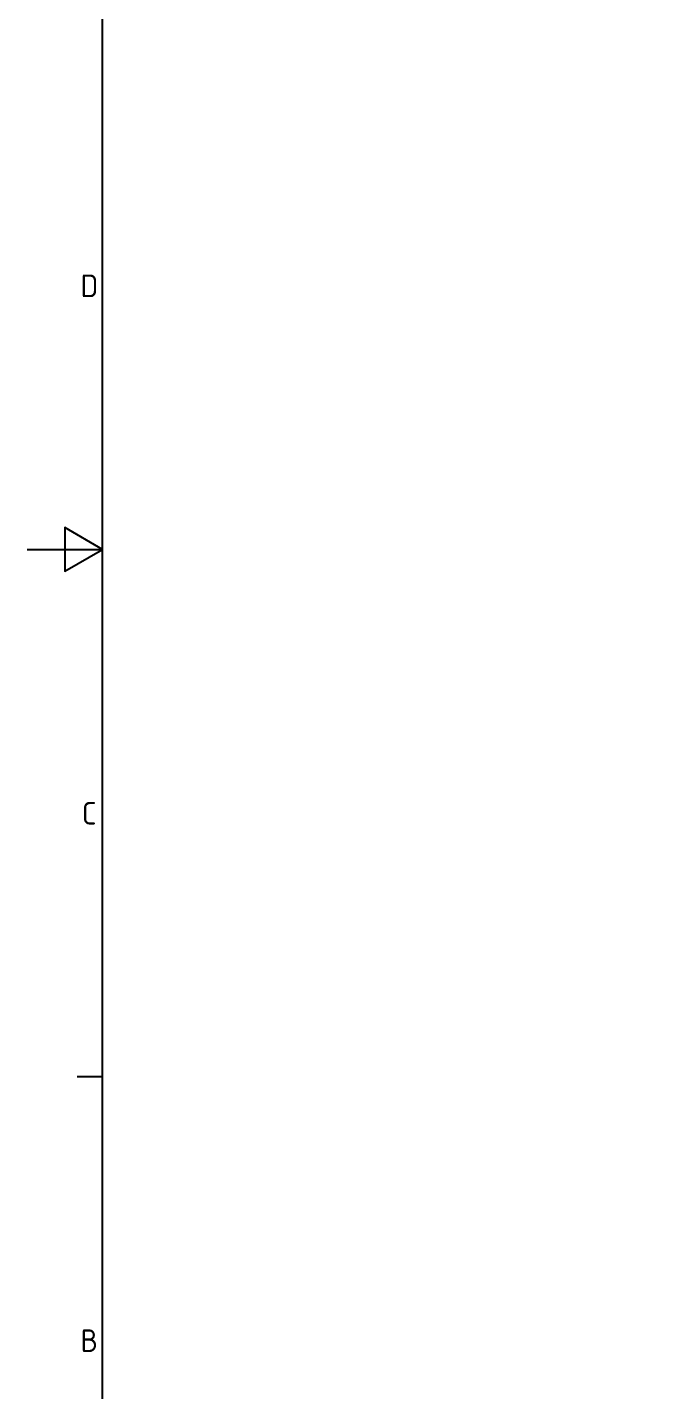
# Model space of a CAD drawing. Header units: millimetres. Extents: x 0 to 51860, y 0 to 5940.
# Drawn here: x 19114 to 19971, y 983 to 2793 of the extents above; entities that cross this region are included whole.
import ezdxf

# ---------------------------------------------------------------- set-up
doc = ezdxf.new("R2010")
doc.units = ezdxf.units.MM
doc.header["$LTSCALE"] = 10
doc.layers.add('경계(ISO)', color=7, linetype='Continuous', lineweight=25)
doc.styles.add('문자 텍스트_PSTEK_POSCO', font='isocp.shx')

msp = doc.modelspace()

# ---------------------------------------------------------------- linework, layer by layer
at = {"layer": '경계(ISO)'}
msp.add_line((19214.0385, 1400), (19180.0385, 1400), dxfattribs=at)
at = {"layer": '경계(ISO)', "flags": 128}
for points in [[(19214.0385, 100), (19214.0385, 4100), (24954.0387, 4100), (24954.0387, 100), (19214.0385, 100)], [(19114.0385, 2100), (19214.0385, 2100), (19164.0385, 2128.8675), (19164.0385, 2071.1325), (19214.0385, 2100)]]:
    msp.add_lwpolyline(points, dxfattribs=at)

# ---------------------------------------------------------------- texts
at = {"layer": '경계(ISO)', "color": 2, "char_height": 30, "attachment_point": 7, "style": '문자 텍스트_PSTEK_POSCO'}
for s, insert in [('D', (19184.8212, 2434.7139)), ('C', (19186.4839, 1734.7139)), ('B', (19184.8212, 1034.7139))]:
    msp.add_mtext(s, dxfattribs=dict(at, insert=insert))

doc.saveas('drawing.dxf')
